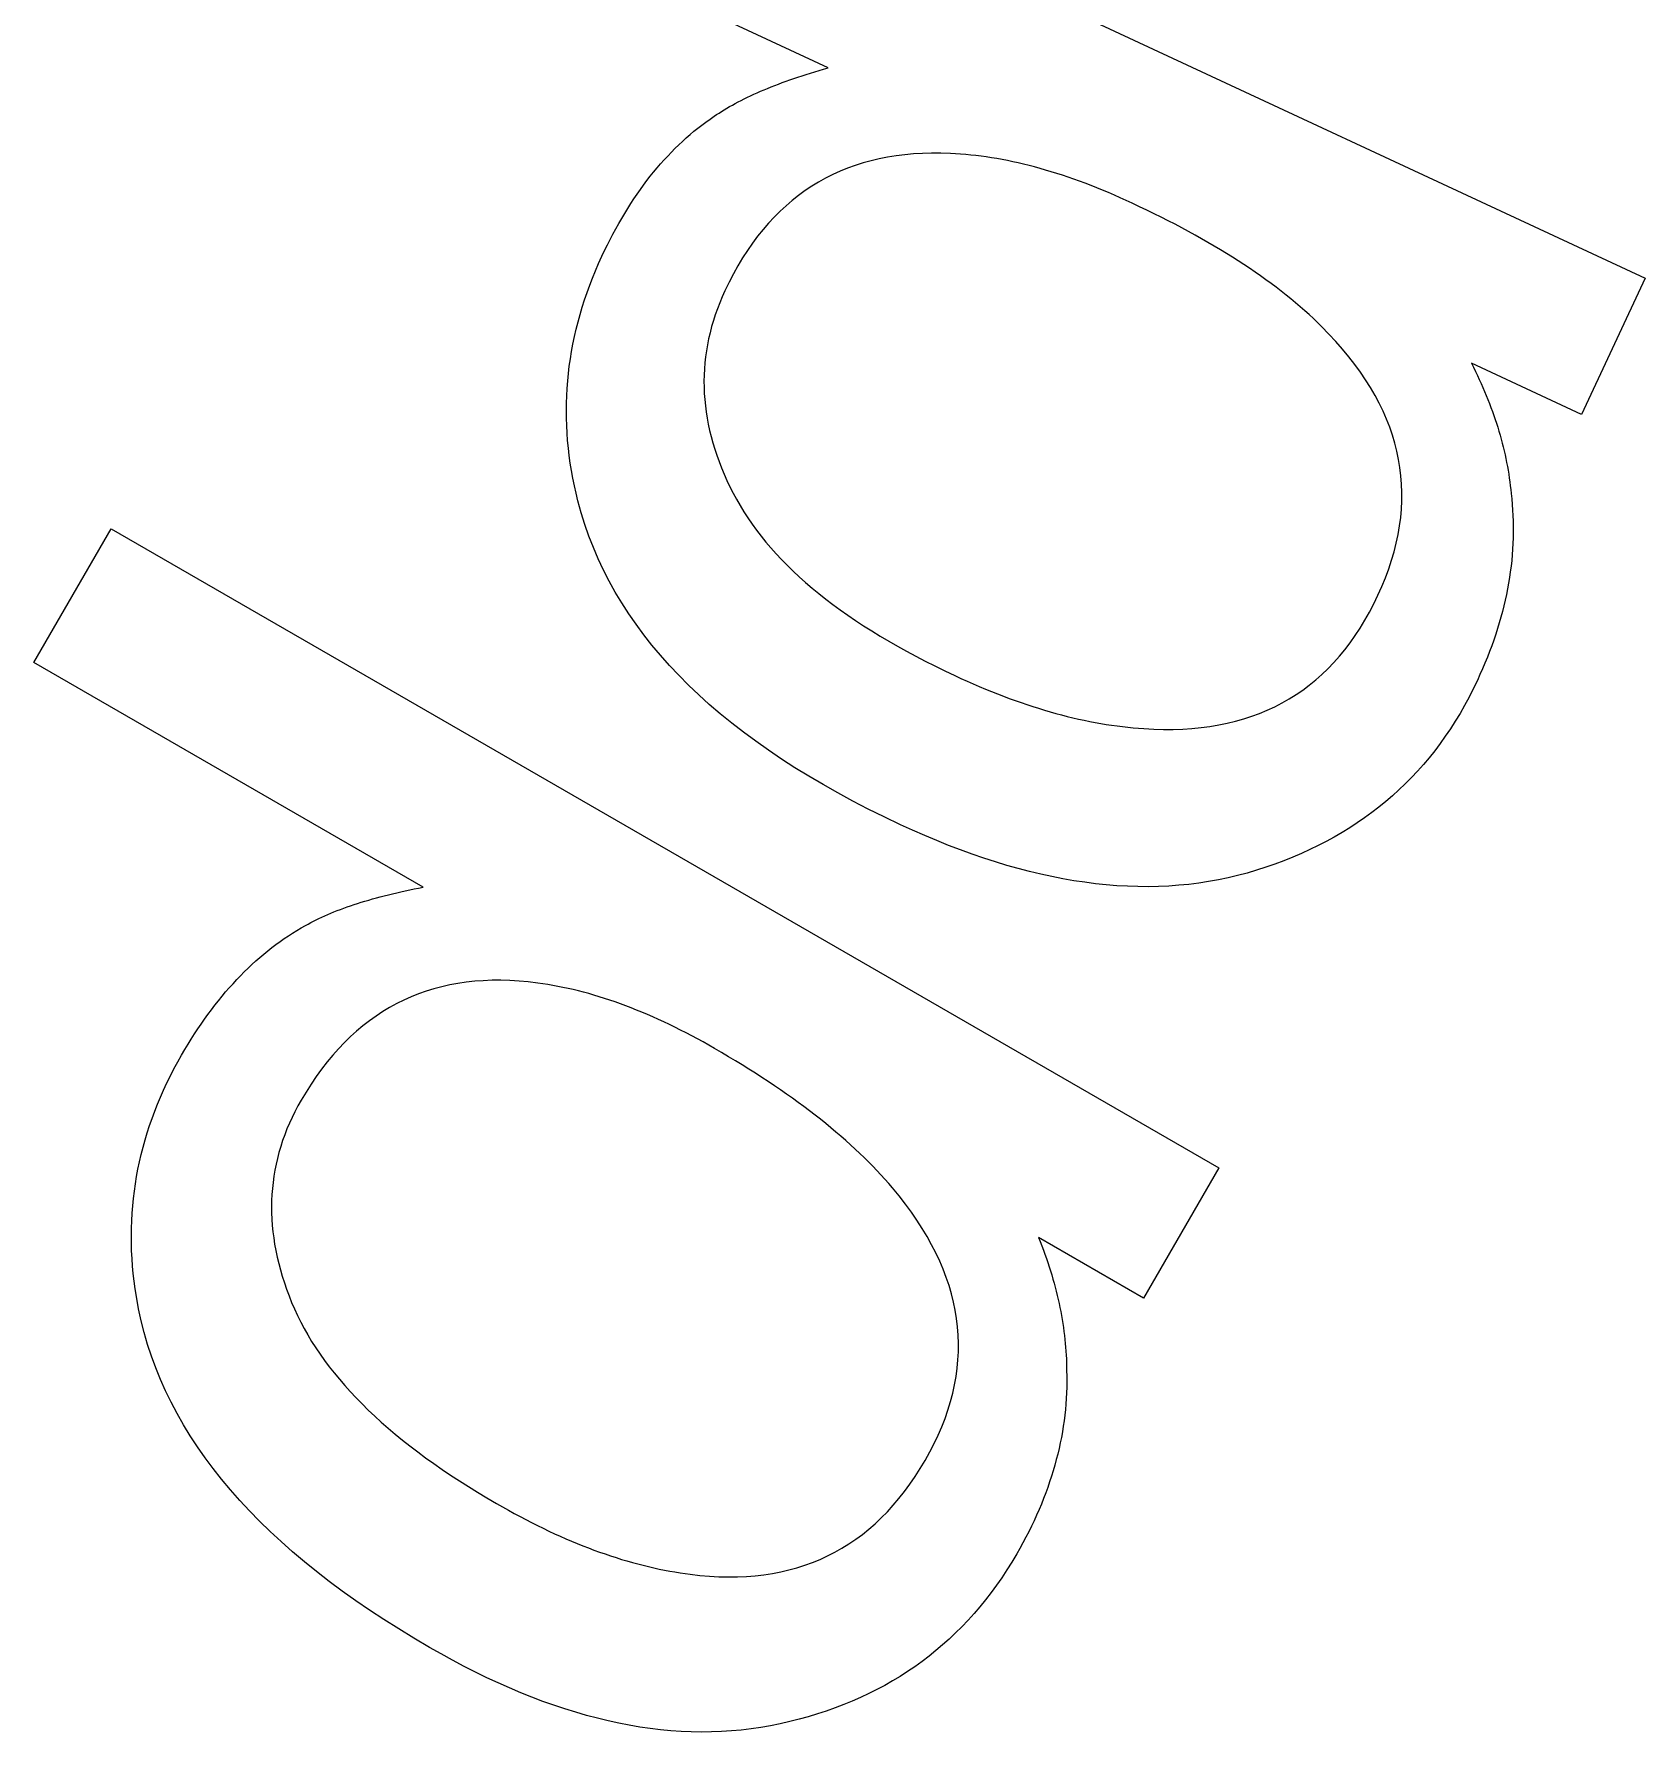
# Model space of a CAD drawing. Header units: metres. Extents: x -53 to 53, y -52 to 53.
# Drawn here: x 31.24 to 36.97, y -20.93 to -14.89 of the extents above; entities that cross this region are included whole.
import ezdxf

# ---------------------------------------------------------------- set-up
doc = ezdxf.new("R2010")
doc.units = ezdxf.units.M

msp = doc.modelspace()

# ---------------------------------------------------------------- linework, layer by layer
for p, q in [((32.8478, -13.8417), (36.9661, -15.7621)), ((34.0632, -15.0142), (32.6158, -14.3392)), ((34.0161, -15.028), (34.0316, -15.0234)), ((34.0316, -15.0234), (34.0473, -15.0188)), ((34.0473, -15.0188), (34.0632, -15.0142)), ((33.8359, -15.0922), (33.8484, -15.087)), ((33.8484, -15.087), (33.8611, -15.0819)), ((33.8611, -15.0819), (33.874, -15.0768)), ((33.874, -15.0768), (33.8872, -15.0717)), ((33.8872, -15.0717), (33.9006, -15.0667)), ((33.9006, -15.0667), (33.9142, -15.0618)), ((33.9142, -15.0618), (33.9281, -15.0568)), ((33.9281, -15.0568), (33.9422, -15.0519)), ((33.9422, -15.0519), (33.9565, -15.0471)), ((33.9565, -15.0471), (33.9711, -15.0423)), ((33.9711, -15.0423), (33.9859, -15.0375)), ((33.9859, -15.0375), (34.0009, -15.0327)), ((34.0009, -15.0327), (34.0161, -15.028)), ((33.7136, -15.1518), (33.7236, -15.1462)), ((33.7236, -15.1462), (33.7337, -15.1406)), ((33.7337, -15.1406), (33.7442, -15.135)), ((33.7442, -15.135), (33.7549, -15.1296)), ((33.7549, -15.1296), (33.7657, -15.1241)), ((33.7657, -15.1241), (33.7769, -15.1187)), ((33.7769, -15.1187), (33.7882, -15.1133)), ((33.7882, -15.1133), (33.7998, -15.108)), ((33.7998, -15.108), (33.8116, -15.1027)), ((33.8116, -15.1027), (33.8236, -15.0974)), ((33.8236, -15.0974), (33.8359, -15.0922)), ((33.6152, -15.2173), (33.6295, -15.2066)), ((33.6295, -15.2066), (33.6439, -15.1963)), ((33.6439, -15.1963), (33.6585, -15.1863)), ((33.6585, -15.1863), (33.6671, -15.1804)), ((33.6671, -15.1804), (33.6759, -15.1746)), ((33.6759, -15.1746), (33.685, -15.1689)), ((33.685, -15.1689), (33.6943, -15.1631)), ((33.6943, -15.1631), (33.7038, -15.1574)), ((33.7038, -15.1574), (33.7136, -15.1518)), ((33.546, -15.2753), (33.5596, -15.2631)), ((33.5596, -15.2631), (33.5732, -15.2511)), ((33.5732, -15.2511), (33.587, -15.2395)), ((33.587, -15.2395), (33.601, -15.2283)), ((33.601, -15.2283), (33.6152, -15.2173)), ((33.4809, -15.3412), (33.4936, -15.3274)), ((33.4936, -15.3274), (33.5065, -15.3139)), ((33.5065, -15.3139), (33.5195, -15.3007)), ((33.5195, -15.3007), (33.5327, -15.2878)), ((33.5327, -15.2878), (33.546, -15.2753)), ((34.3048, -15.3268), (34.2746, -15.3316)), ((34.3356, -15.3229), (34.3048, -15.3268)), ((34.3669, -15.3201), (34.3356, -15.3229)), ((34.3989, -15.3182), (34.3669, -15.3201)), ((34.4314, -15.3173), (34.3989, -15.3182)), ((34.4646, -15.3175), (34.4314, -15.3173)), ((34.4983, -15.3186), (34.4646, -15.3175)), ((34.5162, -15.3195), (34.4983, -15.3186)), ((34.5342, -15.3207), (34.5162, -15.3195)), ((34.5523, -15.3221), (34.5342, -15.3207)), ((34.5705, -15.3239), (34.5523, -15.3221)), ((34.5888, -15.3259), (34.5705, -15.3239)), ((34.6072, -15.3281), (34.5888, -15.3259)), ((34.6257, -15.3307), (34.6072, -15.3281)), ((33.4317, -15.3995), (33.4437, -15.3845)), ((33.4437, -15.3845), (33.456, -15.3697)), ((33.456, -15.3697), (33.4684, -15.3553)), ((33.4684, -15.3553), (33.4809, -15.3412)), ((34.1059, -15.3816), (34.0798, -15.3934)), ((34.1326, -15.3708), (34.1059, -15.3816)), ((34.1598, -15.3609), (34.1326, -15.3708)), ((34.1876, -15.3521), (34.1598, -15.3609)), ((34.216, -15.3443), (34.1876, -15.3521)), ((34.245, -15.3374), (34.216, -15.3443)), ((34.2746, -15.3316), (34.245, -15.3374)), ((34.6443, -15.3336), (34.6257, -15.3307)), ((34.6631, -15.3367), (34.6443, -15.3336)), ((34.6819, -15.3401), (34.6631, -15.3367)), ((34.7008, -15.3438), (34.6819, -15.3401)), ((34.7199, -15.3477), (34.7008, -15.3438)), ((34.739, -15.352), (34.7199, -15.3477)), ((34.7583, -15.3565), (34.739, -15.352)), ((34.7777, -15.3613), (34.7583, -15.3565)), ((34.7971, -15.3663), (34.7777, -15.3613)), ((34.8167, -15.3717), (34.7971, -15.3663)), ((34.8364, -15.3773), (34.8167, -15.3717)), ((34.8562, -15.3832), (34.8364, -15.3773)), ((34.8761, -15.3894), (34.8562, -15.3832)), ((33.3849, -15.463), (33.3964, -15.4466)), ((33.3964, -15.4466), (33.408, -15.4306)), ((33.408, -15.4306), (33.4197, -15.4149)), ((33.4197, -15.4149), (33.4317, -15.3995)), ((34.0052, -15.4348), (33.9816, -15.4505)), ((34.0295, -15.42), (34.0052, -15.4348)), ((34.0544, -15.4062), (34.0295, -15.42)), ((34.0798, -15.3934), (34.0544, -15.4062)), ((34.8961, -15.3959), (34.8761, -15.3894)), ((34.9162, -15.4026), (34.8961, -15.3959)), ((34.9364, -15.4096), (34.9162, -15.4026)), ((34.9567, -15.4169), (34.9364, -15.4096)), ((34.9771, -15.4245), (34.9567, -15.4169)), ((34.9976, -15.4323), (34.9771, -15.4245)), ((35.0182, -15.4405), (34.9976, -15.4323)), ((35.039, -15.4489), (35.0182, -15.4405)), ((35.0598, -15.4576), (35.039, -15.4489)), ((33.3516, -15.5138), (33.3625, -15.4966)), ((33.3625, -15.4966), (33.3737, -15.4796)), ((33.3737, -15.4796), (33.3849, -15.463)), ((33.914, -15.5039), (33.8927, -15.5236)), ((33.9359, -15.4851), (33.914, -15.5039)), ((33.9585, -15.4673), (33.9359, -15.4851)), ((33.9816, -15.4505), (33.9585, -15.4673)), ((35.0807, -15.4665), (35.0598, -15.4576)), ((35.1018, -15.4758), (35.0807, -15.4665)), ((35.123, -15.4853), (35.1018, -15.4758)), ((35.1442, -15.4951), (35.123, -15.4853)), ((35.1705, -15.5075), (35.1442, -15.4951)), ((35.1964, -15.5199), (35.1705, -15.5075)), ((33.3093, -15.5861), (33.3197, -15.5675)), ((33.3197, -15.5675), (33.3301, -15.5493)), ((33.3301, -15.5493), (33.3408, -15.5314)), ((33.3408, -15.5314), (33.3516, -15.5138)), ((33.8518, -15.5661), (33.8322, -15.5889)), ((33.8719, -15.5444), (33.8518, -15.5661)), ((33.8927, -15.5236), (33.8719, -15.5444)), ((35.222, -15.5324), (35.1964, -15.5199)), ((35.2472, -15.5449), (35.222, -15.5324)), ((35.272, -15.5575), (35.2472, -15.5449)), ((35.2964, -15.5702), (35.272, -15.5575)), ((35.3205, -15.5829), (35.2964, -15.5702)), ((33.2793, -15.6436), (33.2892, -15.6241)), ((33.2892, -15.6241), (33.2992, -15.6049)), ((33.2992, -15.6049), (33.3093, -15.5861)), ((33.8132, -15.6126), (33.7949, -15.6374)), ((33.8322, -15.5889), (33.8132, -15.6126)), ((35.3442, -15.5957), (35.3205, -15.5829)), ((35.3676, -15.6085), (35.3442, -15.5957)), ((35.3905, -15.6214), (35.3676, -15.6085)), ((35.4131, -15.6343), (35.3905, -15.6214)), ((33.2483, -15.7093), (33.2601, -15.6835)), ((33.2601, -15.6835), (33.2696, -15.6633)), ((33.2696, -15.6633), (33.2793, -15.6436)), ((33.7599, -15.6898), (33.7433, -15.7175)), ((33.7771, -15.6631), (33.7599, -15.6898)), ((33.7949, -15.6374), (33.7771, -15.6631)), ((35.4353, -15.6473), (35.4131, -15.6343)), ((35.4572, -15.6604), (35.4353, -15.6473)), ((35.4787, -15.6735), (35.4572, -15.6604)), ((35.4998, -15.6867), (35.4787, -15.6735)), ((35.5206, -15.6999), (35.4998, -15.6867)), ((33.2266, -15.761), (33.2372, -15.7352)), ((33.2372, -15.7352), (33.2483, -15.7093)), ((33.7272, -15.7462), (33.7118, -15.7759)), ((33.7433, -15.7175), (33.7272, -15.7462)), ((35.541, -15.7132), (35.5206, -15.6999)), ((35.561, -15.7265), (35.541, -15.7132)), ((35.5806, -15.7399), (35.561, -15.7265)), ((35.5999, -15.7534), (35.5806, -15.7399)), ((33.2071, -15.8129), (33.2165, -15.787)), ((33.2165, -15.787), (33.2266, -15.761)), ((33.6969, -15.8066), (33.6874, -15.8277)), ((33.7118, -15.7759), (33.6969, -15.8066)), ((35.6188, -15.7669), (35.5999, -15.7534)), ((35.6374, -15.7805), (35.6188, -15.7669)), ((35.6555, -15.7941), (35.6374, -15.7805)), ((35.6733, -15.8078), (35.6555, -15.7941)), ((35.6908, -15.8215), (35.6733, -15.8078)), ((36.9661, -15.7621), (36.7404, -16.246)), ((33.1821, -15.891), (33.1898, -15.865)), ((33.1898, -15.865), (33.1982, -15.8389)), ((33.1982, -15.8389), (33.2071, -15.8129)), ((33.6704, -15.8701), (33.6628, -15.8913)), ((33.6786, -15.8489), (33.6704, -15.8701)), ((33.6874, -15.8277), (33.6786, -15.8489)), ((35.7079, -15.8353), (35.6908, -15.8215)), ((35.7245, -15.8492), (35.7079, -15.8353)), ((35.7409, -15.8631), (35.7245, -15.8492)), ((35.7568, -15.8771), (35.7409, -15.8631)), ((33.1683, -15.9432), (33.175, -15.9171)), ((33.175, -15.9171), (33.1821, -15.891)), ((33.6559, -15.9126), (33.6496, -15.9339)), ((33.6628, -15.8913), (33.6559, -15.9126)), ((35.7724, -15.8911), (35.7568, -15.8771)), ((35.7876, -15.9052), (35.7724, -15.8911)), ((35.8025, -15.9193), (35.7876, -15.9052)), ((35.817, -15.9335), (35.8025, -15.9193)), ((33.1569, -15.9956), (33.1623, -15.9694)), ((33.1623, -15.9694), (33.1683, -15.9432)), ((33.6391, -15.9767), (33.6347, -15.9981)), ((33.644, -15.9553), (33.6391, -15.9767)), ((33.6496, -15.9339), (33.644, -15.9553)), ((35.8431, -15.9601), (35.817, -15.9335)), ((35.868, -15.9868), (35.8431, -15.9601)), ((35.8916, -16.0137), (35.868, -15.9868)), ((33.144, -16.0743), (33.1477, -16.048)), ((33.1477, -16.048), (33.152, -16.0218)), ((33.152, -16.0218), (33.1569, -15.9956)), ((33.6281, -16.0412), (33.6257, -16.0627)), ((33.6311, -16.0196), (33.6281, -16.0412)), ((33.6347, -15.9981), (33.6311, -16.0196)), ((35.914, -16.0407), (35.8916, -16.0137)), ((35.9351, -16.0679), (35.914, -16.0407)), ((33.1382, -16.127), (33.1408, -16.1006)), ((33.1408, -16.1006), (33.144, -16.0743)), ((33.6229, -16.106), (33.6225, -16.1277)), ((33.624, -16.0843), (33.6229, -16.106)), ((33.6257, -16.0627), (33.624, -16.0843)), ((35.9549, -16.0952), (35.9351, -16.0679)), ((35.9735, -16.1227), (35.9549, -16.0952)), ((36.7404, -16.246), (36.3498, -16.0639)), ((36.3498, -16.0639), (36.3569, -16.0783)), ((36.3569, -16.0783), (36.3639, -16.0927)), ((36.3639, -16.0927), (36.3707, -16.107)), ((36.3707, -16.107), (36.3773, -16.1214)), ((33.1347, -16.1797), (33.1362, -16.1533)), ((33.1362, -16.1533), (33.1382, -16.127)), ((33.6225, -16.1277), (33.6227, -16.1494)), ((33.6227, -16.1494), (33.6236, -16.1712)), ((33.6236, -16.1712), (33.6251, -16.193)), ((35.9909, -16.1503), (35.9735, -16.1227)), ((36.007, -16.1781), (35.9909, -16.1503)), ((36.3773, -16.1214), (36.3838, -16.1357)), ((36.3838, -16.1357), (36.39, -16.1499)), ((36.39, -16.1499), (36.3961, -16.1642)), ((36.3961, -16.1642), (36.402, -16.1785)), ((33.1336, -16.2327), (33.1339, -16.2062)), ((33.1339, -16.2592), (33.1336, -16.2327)), ((33.1339, -16.2062), (33.1347, -16.1797)), ((33.6251, -16.193), (33.6273, -16.2149)), ((33.6273, -16.2149), (33.6301, -16.2368)), ((36.0218, -16.206), (36.007, -16.1781)), ((36.0354, -16.2341), (36.0218, -16.206)), ((36.0477, -16.2623), (36.0354, -16.2341)), ((36.402, -16.1785), (36.4077, -16.1927)), ((36.4077, -16.1927), (36.4133, -16.2069)), ((36.4133, -16.2069), (36.4186, -16.221)), ((36.4186, -16.221), (36.4238, -16.2352)), ((33.1347, -16.2857), (33.1339, -16.2592)), ((33.1361, -16.3123), (33.1347, -16.2857)), ((33.6301, -16.2368), (33.6336, -16.2587)), ((33.6336, -16.2587), (33.6377, -16.2807)), ((33.6377, -16.2807), (33.6425, -16.3027)), ((36.0588, -16.2906), (36.0477, -16.2623)), ((36.0686, -16.3191), (36.0588, -16.2906)), ((36.4238, -16.2352), (36.4288, -16.2493)), ((36.4288, -16.2493), (36.4335, -16.2634)), ((36.4335, -16.2634), (36.4382, -16.2774)), ((36.4382, -16.2774), (36.4426, -16.2915)), ((36.4426, -16.2915), (36.4469, -16.3055)), ((33.1381, -16.3389), (33.1361, -16.3123)), ((33.1407, -16.3655), (33.1381, -16.3389)), ((33.6425, -16.3027), (33.6479, -16.3248)), ((33.6479, -16.3248), (33.654, -16.3469)), ((33.654, -16.3469), (33.6607, -16.369)), ((36.0772, -16.3478), (36.0686, -16.3191)), ((36.0845, -16.3766), (36.0772, -16.3478)), ((36.4469, -16.3055), (36.451, -16.3195)), ((36.451, -16.3195), (36.4548, -16.3335)), ((36.4548, -16.3335), (36.4586, -16.3474)), ((36.4586, -16.3474), (36.4621, -16.3614)), ((33.1438, -16.3922), (33.1407, -16.3655)), ((33.1475, -16.4189), (33.1438, -16.3922)), ((33.6607, -16.369), (33.6681, -16.3912)), ((33.6681, -16.3912), (33.6761, -16.4135)), ((33.6761, -16.4135), (33.6848, -16.4357)), ((36.0906, -16.4055), (36.0845, -16.3766)), ((36.0954, -16.4346), (36.0906, -16.4055)), ((36.4621, -16.3614), (36.4655, -16.3753)), ((36.4655, -16.3753), (36.4686, -16.3892)), ((36.4686, -16.3892), (36.4716, -16.403)), ((36.4716, -16.403), (36.4744, -16.4169)), ((33.1518, -16.4456), (33.1475, -16.4189)), ((33.1567, -16.4723), (33.1518, -16.4456)), ((33.1621, -16.4991), (33.1567, -16.4723)), ((33.6848, -16.4357), (33.6941, -16.458)), ((33.6941, -16.458), (33.7041, -16.4804)), ((36.099, -16.4639), (36.0954, -16.4346)), ((36.1013, -16.4932), (36.099, -16.4639)), ((36.4744, -16.4169), (36.4771, -16.4306)), ((36.4771, -16.4306), (36.4795, -16.4445)), ((36.4795, -16.4445), (36.4818, -16.4582)), ((36.4818, -16.4582), (36.4839, -16.4719)), ((36.4839, -16.4719), (36.4858, -16.4857)), ((33.1681, -16.526), (33.1621, -16.4991)), ((33.1747, -16.5528), (33.1681, -16.526)), ((33.7041, -16.4804), (33.7147, -16.5028)), ((33.7147, -16.5028), (33.726, -16.5252)), ((33.726, -16.5252), (33.7379, -16.5476)), ((36.1023, -16.5228), (36.1013, -16.4932)), ((36.1021, -16.5524), (36.1023, -16.5228)), ((36.4858, -16.4857), (36.4875, -16.4994)), ((36.4875, -16.4994), (36.489, -16.513)), ((36.489, -16.513), (36.4904, -16.5267)), ((36.4904, -16.5267), (36.4925, -16.5464)), ((33.1862, -16.595), (33.1747, -16.5528)), ((33.1991, -16.6367), (33.1862, -16.595)), ((33.7379, -16.5476), (33.7507, -16.5698)), ((33.7507, -16.5698), (33.7641, -16.5918)), ((33.7641, -16.5918), (33.7783, -16.6137)), ((36.0979, -16.6122), (36.1007, -16.5823)), ((36.1007, -16.5823), (36.1021, -16.5524)), ((36.4925, -16.5464), (36.4943, -16.5661)), ((36.4943, -16.5661), (36.4957, -16.5858)), ((36.4957, -16.5858), (36.4968, -16.6056)), ((31.2419, -17.1273), (31.5164, -16.6519)), ((31.5164, -16.6519), (35.4517, -18.9239)), ((33.2135, -16.678), (33.1991, -16.6367)), ((33.7783, -16.6137), (33.7933, -16.6354)), ((33.7933, -16.6354), (33.8089, -16.6569)), ((36.0887, -16.6726), (36.094, -16.6423)), ((36.094, -16.6423), (36.0979, -16.6122)), ((36.4968, -16.6056), (36.4975, -16.6254)), ((36.4975, -16.6254), (36.4978, -16.6452)), ((36.4978, -16.6452), (36.4978, -16.6651)), ((33.2294, -16.7188), (33.2135, -16.678)), ((33.8089, -16.6569), (33.8254, -16.6783)), ((33.8254, -16.6783), (33.8425, -16.6995)), ((33.8425, -16.6995), (33.8605, -16.7205)), ((36.0746, -16.7336), (36.0823, -16.703)), ((36.0823, -16.703), (36.0887, -16.6726)), ((36.4967, -16.7049), (36.4956, -16.7248)), ((36.4974, -16.685), (36.4967, -16.7049)), ((36.4978, -16.6651), (36.4974, -16.685)), ((33.2467, -16.7592), (33.2294, -16.7188)), ((33.2655, -16.7991), (33.2467, -16.7592)), ((33.8605, -16.7205), (33.8791, -16.7413)), ((33.8791, -16.7413), (33.8985, -16.762)), ((33.8985, -16.762), (33.9187, -16.7825)), ((36.0553, -16.7951), (36.0656, -16.7643)), ((36.0656, -16.7643), (36.0746, -16.7336)), ((36.4923, -16.7648), (36.4901, -16.7848)), ((36.4941, -16.7448), (36.4923, -16.7648)), ((36.4956, -16.7248), (36.4941, -16.7448)), ((33.2857, -16.8385), (33.2655, -16.7991)), ((33.9187, -16.7825), (33.9396, -16.8028)), ((33.9396, -16.8028), (33.9612, -16.823)), ((33.9612, -16.823), (33.9836, -16.843)), ((36.0311, -16.8572), (36.0438, -16.8261)), ((36.0438, -16.8261), (36.0553, -16.7951)), ((36.4846, -16.8249), (36.4813, -16.845)), ((36.4875, -16.8049), (36.4846, -16.8249)), ((36.4901, -16.7848), (36.4875, -16.8049)), ((33.3074, -16.8775), (33.2857, -16.8385)), ((33.3305, -16.916), (33.3074, -16.8775)), ((33.9836, -16.843), (34.0067, -16.8628)), ((34.0067, -16.8628), (34.0306, -16.8825)), ((34.0306, -16.8825), (34.0552, -16.902)), ((36.0022, -16.9192), (36.0171, -16.8885)), ((36.0171, -16.8885), (36.0311, -16.8572)), ((36.4737, -16.8853), (36.4693, -16.9055)), ((36.4777, -16.8652), (36.4737, -16.8853)), ((36.4813, -16.845), (36.4777, -16.8652)), ((33.3551, -16.9541), (33.3305, -16.916)), ((33.3811, -16.9917), (33.3551, -16.9541)), ((34.0552, -16.902), (34.0806, -16.9213)), ((34.0806, -16.9213), (34.1067, -16.9404)), ((34.1067, -16.9404), (34.1335, -16.9594)), ((35.9706, -16.9775), (35.9867, -16.9489)), ((35.9867, -16.9489), (36.0022, -16.9192)), ((36.4595, -16.946), (36.4541, -16.9663)), ((36.4646, -16.9258), (36.4595, -16.946)), ((36.4693, -16.9055), (36.4646, -16.9258)), ((33.4085, -17.0289), (33.3811, -16.9917)), ((34.1335, -16.9594), (34.1611, -16.9782)), ((34.1611, -16.9782), (34.1894, -16.9968)), ((34.1894, -16.9968), (34.2185, -17.0153)), ((34.2185, -17.0153), (34.2483, -17.0336)), ((35.9363, -17.0318), (35.9537, -17.0052)), ((35.9537, -17.0052), (35.9706, -16.9775)), ((36.4421, -17.0069), (36.4356, -17.0273)), ((36.4483, -16.9866), (36.4421, -17.0069)), ((36.4541, -16.9663), (36.4483, -16.9866)), ((33.4375, -17.0656), (33.4085, -17.0289)), ((33.4678, -17.1018), (33.4375, -17.0656)), ((34.2483, -17.0336), (34.2789, -17.0517)), ((34.2789, -17.0517), (34.3102, -17.0697)), ((34.3102, -17.0697), (34.3422, -17.0875)), ((35.8994, -17.0819), (35.9182, -17.0574)), ((35.9182, -17.0574), (35.9363, -17.0318)), ((36.4214, -17.0681), (36.4138, -17.0885)), ((36.4287, -17.0477), (36.4214, -17.0681)), ((36.4356, -17.0273), (36.4287, -17.0477)), ((32.625, -17.9258), (31.2419, -17.1273)), ((33.4996, -17.1376), (33.4678, -17.1018)), ((33.5329, -17.173), (33.4996, -17.1376)), ((34.3422, -17.0875), (34.375, -17.1051)), ((34.375, -17.1051), (34.4086, -17.1226)), ((34.4086, -17.1226), (34.4428, -17.1398)), ((35.8393, -17.1495), (35.86, -17.128)), ((35.86, -17.128), (35.88, -17.1055)), ((35.88, -17.1055), (35.8994, -17.0819)), ((36.3975, -17.1295), (36.3888, -17.15)), ((36.4058, -17.109), (36.3975, -17.1295)), ((36.4138, -17.0885), (36.4058, -17.109)), ((33.5676, -17.2079), (33.5329, -17.173)), ((34.4428, -17.1398), (34.4779, -17.1569)), ((34.4779, -17.1569), (34.5136, -17.1739)), ((34.5136, -17.1739), (34.5356, -17.184)), ((34.5356, -17.184), (34.5574, -17.1938)), ((34.5574, -17.1938), (34.5791, -17.2034)), ((35.7733, -17.2079), (35.796, -17.1894)), ((35.796, -17.1894), (35.8179, -17.17)), ((35.8179, -17.17), (35.8393, -17.1495)), ((36.3703, -17.1912), (36.3558, -17.2214)), ((36.3797, -17.1706), (36.3703, -17.1912)), ((36.3888, -17.15), (36.3797, -17.1706)), ((33.6038, -17.2423), (33.5676, -17.2079)), ((33.6414, -17.2763), (33.6038, -17.2423)), ((34.5791, -17.2034), (34.6008, -17.2127)), ((34.6008, -17.2127), (34.6223, -17.2217)), ((34.6223, -17.2217), (34.6437, -17.2304)), ((34.6437, -17.2304), (34.665, -17.2389)), ((34.665, -17.2389), (34.6862, -17.247)), ((34.6862, -17.247), (34.7074, -17.2549)), ((34.7074, -17.2549), (34.7284, -17.2626)), ((35.6763, -17.2714), (35.7016, -17.257)), ((35.7016, -17.257), (35.7261, -17.2417)), ((35.7261, -17.2417), (35.7501, -17.2253)), ((35.7501, -17.2253), (35.7733, -17.2079)), ((36.3407, -17.251), (36.325, -17.28)), ((36.3558, -17.2214), (36.3407, -17.251)), ((33.6805, -17.3098), (33.6414, -17.2763)), ((33.7211, -17.3428), (33.6805, -17.3098)), ((34.7284, -17.2626), (34.7494, -17.2699)), ((34.7494, -17.2699), (34.7702, -17.277)), ((34.7702, -17.277), (34.7909, -17.2838)), ((34.7909, -17.2838), (34.8116, -17.2904)), ((34.8116, -17.2904), (34.8321, -17.2966)), ((34.8321, -17.2966), (34.8526, -17.3026)), ((34.8526, -17.3026), (34.8729, -17.3083)), ((34.8729, -17.3083), (34.8931, -17.3138)), ((34.8931, -17.3138), (34.9133, -17.3189)), ((34.9133, -17.3189), (34.9333, -17.3238)), ((35.5406, -17.3279), (35.569, -17.3186)), ((35.569, -17.3186), (35.5968, -17.3083)), ((35.5968, -17.3083), (35.624, -17.297)), ((35.624, -17.297), (35.6505, -17.2847)), ((35.6505, -17.2847), (35.6763, -17.2714)), ((36.3087, -17.3084), (36.2919, -17.3362)), ((36.325, -17.28), (36.3087, -17.3084)), ((33.763, -17.3754), (33.7211, -17.3428)), ((33.8065, -17.4076), (33.763, -17.3754)), ((34.9333, -17.3238), (34.9533, -17.3284)), ((34.9533, -17.3284), (34.9731, -17.3327)), ((34.9731, -17.3327), (34.9929, -17.3368)), ((34.9929, -17.3368), (35.0125, -17.3406)), ((35.0125, -17.3406), (35.0321, -17.3441)), ((35.0321, -17.3441), (35.0515, -17.3473)), ((35.0515, -17.3473), (35.0709, -17.3503)), ((35.0709, -17.3503), (35.0901, -17.3529)), ((35.0901, -17.3529), (35.1093, -17.3553)), ((35.1093, -17.3553), (35.1284, -17.3575)), ((35.1284, -17.3575), (35.1473, -17.3593)), ((35.1473, -17.3593), (35.1662, -17.3609)), ((35.1662, -17.3609), (35.1849, -17.3622)), ((35.1849, -17.3622), (35.2205, -17.3642)), ((35.2205, -17.3642), (35.2554, -17.3652)), ((35.2554, -17.3652), (35.2897, -17.3651)), ((35.2897, -17.3651), (35.3233, -17.364)), ((35.3233, -17.364), (35.3563, -17.3619)), ((35.3563, -17.3619), (35.3886, -17.3588)), ((35.3886, -17.3588), (35.4203, -17.3546)), ((35.4203, -17.3546), (35.4513, -17.3495)), ((35.4513, -17.3495), (35.4817, -17.3433)), ((35.4817, -17.3433), (35.5115, -17.3361)), ((35.5115, -17.3361), (35.5406, -17.3279)), ((36.2744, -17.3634), (36.2565, -17.3899)), ((36.2919, -17.3362), (36.2744, -17.3634)), ((33.8513, -17.4393), (33.8065, -17.4076)), ((33.8977, -17.4705), (33.8513, -17.4393)), ((36.2187, -17.4412), (36.199, -17.466)), ((36.2379, -17.4159), (36.2187, -17.4412)), ((36.2565, -17.3899), (36.2379, -17.4159)), ((33.9454, -17.5013), (33.8977, -17.4705)), ((33.9947, -17.5316), (33.9454, -17.5013)), ((36.1787, -17.4901), (36.1578, -17.5136)), ((36.199, -17.466), (36.1787, -17.4901)), ((34.0454, -17.5614), (33.9947, -17.5316)), ((34.0975, -17.5909), (34.0454, -17.5614)), ((36.1143, -17.5587), (36.0917, -17.5804)), ((36.1363, -17.5365), (36.1143, -17.5587)), ((36.1578, -17.5136), (36.1363, -17.5365)), ((34.1511, -17.6198), (34.0975, -17.5909)), ((34.2061, -17.6483), (34.1511, -17.6198)), ((36.0447, -17.6219), (36.0203, -17.6417)), ((36.0685, -17.6015), (36.0447, -17.6219)), ((36.0917, -17.5804), (36.0685, -17.6015)), ((34.2626, -17.6763), (34.2061, -17.6483)), ((34.3205, -17.7039), (34.2626, -17.6763)), ((35.9699, -17.6796), (35.9438, -17.6976)), ((35.9954, -17.6609), (35.9699, -17.6796)), ((36.0203, -17.6417), (35.9954, -17.6609)), ((34.3638, -17.7237), (34.3205, -17.7039)), ((34.4067, -17.7425), (34.3638, -17.7237)), ((34.4493, -17.7605), (34.4067, -17.7425)), ((35.8899, -17.7317), (35.8621, -17.7479)), ((35.9171, -17.7149), (35.8899, -17.7317)), ((35.9438, -17.6976), (35.9171, -17.7149)), ((34.4917, -17.7774), (34.4493, -17.7605)), ((34.5337, -17.7935), (34.4917, -17.7774)), ((34.5754, -17.8086), (34.5337, -17.7935)), ((35.7751, -17.7927), (35.745, -17.8064)), ((35.8047, -17.7784), (35.7751, -17.7927)), ((35.8337, -17.7634), (35.8047, -17.7784)), ((35.8621, -17.7479), (35.8337, -17.7634)), ((34.6168, -17.8228), (34.5754, -17.8086)), ((34.6579, -17.8361), (34.6168, -17.8228)), ((34.6987, -17.8484), (34.6579, -17.8361)), ((34.7392, -17.8598), (34.6987, -17.8484)), ((34.7793, -17.8703), (34.7392, -17.8598)), ((35.6187, -17.8551), (35.5857, -17.8658)), ((35.6512, -17.8438), (35.6187, -17.8551)), ((35.683, -17.832), (35.6512, -17.8438)), ((35.7143, -17.8195), (35.683, -17.832)), ((35.745, -17.8064), (35.7143, -17.8195)), ((34.8192, -17.8799), (34.7793, -17.8703)), ((34.8588, -17.8885), (34.8192, -17.8799)), ((34.898, -17.8962), (34.8588, -17.8885)), ((34.937, -17.9029), (34.898, -17.8962)), ((34.9756, -17.9088), (34.937, -17.9029)), ((35.0139, -17.9137), (34.9756, -17.9088)), ((35.052, -17.9176), (35.0139, -17.9137)), ((35.0897, -17.9207), (35.052, -17.9176)), ((35.1271, -17.9228), (35.0897, -17.9207)), ((35.1642, -17.924), (35.1271, -17.9228)), ((35.201, -17.9243), (35.1642, -17.924)), ((35.2375, -17.9236), (35.201, -17.9243)), ((35.2737, -17.922), (35.2375, -17.9236)), ((35.3096, -17.9194), (35.2737, -17.922)), ((35.3452, -17.916), (35.3096, -17.9194)), ((35.3805, -17.9116), (35.3452, -17.916)), ((35.4155, -17.9063), (35.3805, -17.9116)), ((35.4501, -17.9), (35.4155, -17.9063)), ((35.4845, -17.8929), (35.4501, -17.9)), ((35.5185, -17.8848), (35.4845, -17.8929)), ((35.5522, -17.8757), (35.5185, -17.8848)), ((35.5857, -17.8658), (35.5522, -17.8757)), ((32.3791, -17.9879), (32.3918, -17.9838)), ((32.3918, -17.9838), (32.4046, -17.9797)), ((32.4046, -17.9797), (32.4178, -17.9757)), ((32.4178, -17.9757), (32.4311, -17.9717)), ((32.4311, -17.9717), (32.4447, -17.9679)), ((32.4447, -17.9679), (32.4585, -17.964)), ((32.4585, -17.964), (32.4725, -17.9603)), ((32.4725, -17.9603), (32.4867, -17.9565)), ((32.4867, -17.9565), (32.5012, -17.9529)), ((32.5012, -17.9529), (32.5159, -17.9493)), ((32.5159, -17.9493), (32.5308, -17.9458)), ((32.5308, -17.9458), (32.5459, -17.9423)), ((32.5459, -17.9423), (32.5613, -17.9389)), ((32.5613, -17.9389), (32.5769, -17.9355)), ((32.5769, -17.9355), (32.5927, -17.9323)), ((32.5927, -17.9323), (32.6087, -17.929)), ((32.6087, -17.929), (32.625, -17.9258)), ((32.2348, -18.047), (32.2445, -18.0421)), ((32.2445, -18.0421), (32.2545, -18.0372)), ((32.2545, -18.0372), (32.2647, -18.0324)), ((32.2647, -18.0324), (32.2751, -18.0277)), ((32.2751, -18.0277), (32.2858, -18.0231)), ((32.2858, -18.0231), (32.2967, -18.0184)), ((32.2967, -18.0184), (32.3078, -18.0139)), ((32.3078, -18.0139), (32.3191, -18.0094)), ((32.3191, -18.0094), (32.3306, -18.005)), ((32.3306, -18.005), (32.3424, -18.0006)), ((32.3424, -18.0006), (32.3544, -17.9963)), ((32.3544, -17.9963), (32.3666, -17.9921)), ((32.3666, -17.9921), (32.3791, -17.9879)), ((32.131, -18.1089), (32.1459, -18.0988)), ((32.1459, -18.0988), (32.161, -18.0891)), ((32.161, -18.0891), (32.1761, -18.0798)), ((32.1761, -18.0798), (32.1914, -18.0707)), ((32.1914, -18.0707), (32.2069, -18.062)), ((32.2069, -18.062), (32.216, -18.0569)), ((32.216, -18.0569), (32.2253, -18.0519)), ((32.2253, -18.0519), (32.2348, -18.047)), ((32.0443, -18.1759), (32.0584, -18.1639)), ((32.0584, -18.1639), (32.0727, -18.1522)), ((32.0727, -18.1522), (32.0871, -18.1409)), ((32.0871, -18.1409), (32.1016, -18.1299)), ((32.1016, -18.1299), (32.1162, -18.1192)), ((32.1162, -18.1192), (32.131, -18.1089)), ((31.9891, -18.2271), (32.0027, -18.2138)), ((32.0027, -18.2138), (32.0164, -18.2009)), ((32.0164, -18.2009), (32.0303, -18.1882)), ((32.0303, -18.1882), (32.0443, -18.1759)), ((31.923, -18.2985), (31.936, -18.2836)), ((31.936, -18.2836), (31.9491, -18.269)), ((31.9491, -18.269), (31.9623, -18.2547)), ((31.9623, -18.2547), (31.9756, -18.2407)), ((31.9756, -18.2407), (31.9891, -18.2271)), ((32.691, -18.2797), (32.663, -18.2871)), ((32.7195, -18.2733), (32.691, -18.2797)), ((32.7485, -18.268), (32.7195, -18.2733)), ((32.778, -18.2637), (32.7485, -18.268)), ((32.808, -18.2605), (32.778, -18.2637)), ((32.8385, -18.2583), (32.808, -18.2605)), ((32.8694, -18.2571), (32.8385, -18.2583)), ((32.9009, -18.257), (32.8694, -18.2571)), ((32.9329, -18.258), (32.9009, -18.257)), ((32.9654, -18.2599), (32.9329, -18.258)), ((32.9984, -18.263), (32.9654, -18.2599)), ((33.0319, -18.267), (32.9984, -18.263)), ((33.0497, -18.2695), (33.0319, -18.267)), ((33.0675, -18.2722), (33.0497, -18.2695)), ((33.0854, -18.2752), (33.0675, -18.2722)), ((33.1034, -18.2785), (33.0854, -18.2752)), ((33.1214, -18.2822), (33.1034, -18.2785)), ((33.1396, -18.286), (33.1214, -18.2822)), ((33.1578, -18.2902), (33.1396, -18.286)), ((31.8726, -18.3616), (31.885, -18.3453)), ((31.885, -18.3453), (31.8975, -18.3294)), ((31.8975, -18.3294), (31.9102, -18.3138)), ((31.9102, -18.3138), (31.923, -18.2985)), ((32.5306, -18.3398), (32.5056, -18.3534)), ((32.5561, -18.3271), (32.5306, -18.3398)), ((32.5821, -18.3156), (32.5561, -18.3271)), ((32.6086, -18.3051), (32.5821, -18.3156)), ((32.6355, -18.2956), (32.6086, -18.3051)), ((32.663, -18.2871), (32.6355, -18.2956)), ((33.1761, -18.2947), (33.1578, -18.2902)), ((33.1945, -18.2994), (33.1761, -18.2947)), ((33.213, -18.3044), (33.1945, -18.2994)), ((33.2315, -18.3098), (33.213, -18.3044)), ((33.2501, -18.3154), (33.2315, -18.3098)), ((33.2688, -18.3213), (33.2501, -18.3154)), ((33.2876, -18.3274), (33.2688, -18.3213)), ((33.3065, -18.3339), (33.2876, -18.3274)), ((33.3255, -18.3406), (33.3065, -18.3339)), ((33.3445, -18.3477), (33.3255, -18.3406)), ((31.8361, -18.4123), (31.8481, -18.3951)), ((31.8481, -18.3951), (31.8602, -18.3782)), ((31.8602, -18.3782), (31.8726, -18.3616)), ((32.4337, -18.4007), (32.4107, -18.4185)), ((32.4572, -18.3839), (32.4337, -18.4007)), ((32.4812, -18.3681), (32.4572, -18.3839)), ((32.5056, -18.3534), (32.4812, -18.3681)), ((33.3636, -18.355), (33.3445, -18.3477)), ((33.3828, -18.3626), (33.3636, -18.355)), ((33.4021, -18.3705), (33.3828, -18.3626)), ((33.4214, -18.3787), (33.4021, -18.3705)), ((33.4409, -18.3871), (33.4214, -18.3787)), ((33.4604, -18.3959), (33.4409, -18.3871)), ((33.48, -18.4049), (33.4604, -18.3959)), ((33.4997, -18.4143), (33.48, -18.4049)), ((31.7892, -18.4845), (31.8008, -18.466)), ((31.8008, -18.466), (31.8124, -18.4477)), ((31.8124, -18.4477), (31.8242, -18.4299)), ((31.8242, -18.4299), (31.8361, -18.4123)), ((32.3663, -18.4573), (32.3448, -18.4782)), ((32.3882, -18.4374), (32.3663, -18.4573)), ((32.4107, -18.4185), (32.3882, -18.4374)), ((33.5194, -18.4239), (33.4997, -18.4143)), ((33.5393, -18.4337), (33.5194, -18.4239)), ((33.5592, -18.4439), (33.5393, -18.4337)), ((33.5792, -18.4544), (33.5592, -18.4439)), ((33.5993, -18.4652), (33.5792, -18.4544)), ((33.6194, -18.4762), (33.5993, -18.4652)), ((31.7527, -18.5473), (31.7666, -18.5226)), ((31.7666, -18.5226), (31.7779, -18.5034)), ((31.7779, -18.5034), (31.7892, -18.4845)), ((32.3034, -18.5233), (32.2834, -18.5473)), ((32.3238, -18.5002), (32.3034, -18.5233)), ((32.3448, -18.4782), (32.3238, -18.5002)), ((33.6397, -18.4875), (33.6194, -18.4762)), ((33.66, -18.4991), (33.6397, -18.4875)), ((33.6851, -18.5138), (33.66, -18.4991)), ((33.7098, -18.5284), (33.6851, -18.5138)), ((31.7265, -18.597), (31.7393, -18.5721)), ((31.7393, -18.5721), (31.7527, -18.5473)), ((32.2639, -18.5725), (32.245, -18.5986)), ((32.2834, -18.5473), (32.2639, -18.5725)), ((33.7342, -18.5431), (33.7098, -18.5284)), ((33.7582, -18.5578), (33.7342, -18.5431)), ((33.7818, -18.5725), (33.7582, -18.5578)), ((33.8051, -18.5872), (33.7818, -18.5725)), ((33.8279, -18.602), (33.8051, -18.5872)), ((31.6914, -18.6721), (31.7025, -18.647)), ((31.7025, -18.647), (31.7142, -18.6219)), ((31.7142, -18.6219), (31.7265, -18.597)), ((32.2265, -18.6258), (32.2085, -18.6541)), ((32.245, -18.5986), (32.2265, -18.6258)), ((33.8504, -18.6168), (33.8279, -18.602)), ((33.8726, -18.6316), (33.8504, -18.6168)), ((33.8943, -18.6464), (33.8726, -18.6316)), ((33.9157, -18.6613), (33.8943, -18.6464)), ((31.6709, -18.7225), (31.6808, -18.6973)), ((31.6808, -18.6973), (31.6914, -18.6721)), ((32.1798, -18.7036), (32.1691, -18.7239)), ((32.1911, -18.6834), (32.1798, -18.7036)), ((32.2085, -18.6541), (32.1911, -18.6834)), ((33.9367, -18.6762), (33.9157, -18.6613)), ((33.9574, -18.6911), (33.9367, -18.6762)), ((33.9777, -18.706), (33.9574, -18.6911)), ((33.9976, -18.721), (33.9777, -18.706)), ((31.6526, -18.7734), (31.6614, -18.7479)), ((31.6614, -18.7479), (31.6709, -18.7225)), ((32.1497, -18.7648), (32.1409, -18.7854)), ((32.1591, -18.7443), (32.1497, -18.7648)), ((32.1691, -18.7239), (32.1591, -18.7443)), ((34.0171, -18.736), (33.9976, -18.721)), ((34.0362, -18.751), (34.0171, -18.736)), ((34.055, -18.766), (34.0362, -18.751)), ((34.0734, -18.7811), (34.055, -18.766)), ((31.6294, -18.8502), (31.6366, -18.8245)), ((31.6366, -18.8245), (31.6443, -18.7989)), ((31.6443, -18.7989), (31.6526, -18.7734)), ((32.1254, -18.8268), (32.1186, -18.8477)), ((32.1329, -18.806), (32.1254, -18.8268)), ((32.1409, -18.7854), (32.1329, -18.806)), ((34.0914, -18.7962), (34.0734, -18.7811)), ((34.1091, -18.8113), (34.0914, -18.7962)), ((34.1264, -18.8264), (34.1091, -18.8113)), ((34.1433, -18.8416), (34.1264, -18.8264)), ((31.6169, -18.9018), (31.6229, -18.876)), ((31.6229, -18.876), (31.6294, -18.8502)), ((32.1124, -18.8687), (32.1069, -18.8898)), ((32.1186, -18.8477), (32.1124, -18.8687)), ((34.1599, -18.8568), (34.1433, -18.8416)), ((34.176, -18.872), (34.1599, -18.8568)), ((34.1918, -18.8872), (34.176, -18.872)), ((34.2072, -18.9025), (34.1918, -18.8872)), ((31.6066, -18.9538), (31.6114, -18.9278)), ((31.6114, -18.9278), (31.6169, -18.9018)), ((32.0978, -18.9323), (32.0942, -18.9536)), ((32.102, -18.911), (32.0978, -18.9323)), ((32.1069, -18.8898), (32.102, -18.911)), ((34.2223, -18.9177), (34.2072, -18.9025)), ((34.237, -18.933), (34.2223, -18.9177)), ((34.2513, -18.9484), (34.237, -18.933)), ((34.2652, -18.9637), (34.2513, -18.9484)), ((35.4517, -18.9239), (35.1847, -19.3864)), ((31.5953, -19.0323), (31.5985, -19.0061)), ((31.5985, -19.0061), (31.6022, -18.9799)), ((31.6022, -18.9799), (31.6066, -18.9538)), ((32.0889, -18.9967), (32.0872, -19.0184)), ((32.0912, -18.9751), (32.0889, -18.9967)), ((32.0942, -18.9536), (32.0912, -18.9751)), ((34.2788, -18.9791), (34.2652, -18.9637)), ((34.292, -18.9945), (34.2788, -18.9791)), ((34.3157, -19.0233), (34.292, -18.9945)), ((31.5907, -19.0851), (31.5927, -19.0587)), ((31.5927, -19.0587), (31.5953, -19.0323)), ((32.0862, -19.0401), (32.0858, -19.062)), ((32.0858, -19.062), (32.0861, -19.084)), ((32.0872, -19.0184), (32.0862, -19.0401)), ((34.3381, -19.0521), (34.3157, -19.0233)), ((34.3593, -19.0809), (34.3381, -19.0521)), ((31.5883, -19.1382), (31.5892, -19.1116)), ((31.5892, -19.1116), (31.5907, -19.0851)), ((32.0861, -19.084), (32.087, -19.106)), ((32.087, -19.106), (32.0886, -19.1282)), ((32.0886, -19.1282), (32.0908, -19.1505)), ((34.3793, -19.1098), (34.3593, -19.0809)), ((34.3979, -19.1387), (34.3793, -19.1098)), ((31.588, -19.1649), (31.5883, -19.1382)), ((31.5882, -19.1916), (31.588, -19.1649)), ((32.0908, -19.1505), (32.0936, -19.1728)), ((32.0936, -19.1728), (32.0971, -19.1953)), ((34.4153, -19.1677), (34.3979, -19.1387)), ((34.4314, -19.1967), (34.4153, -19.1677)), ((35.1847, -19.3864), (34.8114, -19.1709)), ((34.8114, -19.1709), (34.8173, -19.1858)), ((34.8173, -19.1858), (34.823, -19.2008)), ((31.589, -19.2185), (31.5882, -19.1916)), ((31.5904, -19.2454), (31.589, -19.2185)), ((31.5923, -19.2724), (31.5904, -19.2454)), ((32.0971, -19.1953), (32.1012, -19.2178)), ((32.1012, -19.2178), (32.106, -19.2405)), ((32.106, -19.2405), (32.1114, -19.2632)), ((34.4463, -19.2257), (34.4314, -19.1967)), ((34.4599, -19.2548), (34.4463, -19.2257)), ((34.823, -19.2008), (34.8285, -19.2157)), ((34.8285, -19.2157), (34.8338, -19.2305)), ((34.8338, -19.2305), (34.839, -19.2453)), ((34.839, -19.2453), (34.844, -19.2601)), ((31.5948, -19.2995), (31.5923, -19.2724)), ((31.5979, -19.3266), (31.5948, -19.2995)), ((32.1114, -19.2632), (32.1174, -19.2861)), ((32.1174, -19.2861), (32.1241, -19.309)), ((32.1241, -19.309), (32.1315, -19.332)), ((34.4723, -19.2838), (34.4599, -19.2548)), ((34.4834, -19.313), (34.4723, -19.2838)), ((34.844, -19.2601), (34.8488, -19.2748)), ((34.8488, -19.2748), (34.8534, -19.2895)), ((34.8534, -19.2895), (34.8579, -19.3042)), ((34.8579, -19.3042), (34.8622, -19.3188)), ((31.6015, -19.3539), (31.5979, -19.3266)), ((31.6058, -19.3812), (31.6015, -19.3539)), ((32.1315, -19.332), (32.1395, -19.3552)), ((32.1395, -19.3552), (32.1481, -19.3784)), ((34.4932, -19.3422), (34.4834, -19.313)), ((34.5018, -19.3714), (34.4932, -19.3422)), ((34.5091, -19.4006), (34.5018, -19.3714)), ((34.8622, -19.3188), (34.8663, -19.3334)), ((34.8663, -19.3334), (34.8702, -19.3479)), ((34.8702, -19.3479), (34.8739, -19.3624)), ((34.8739, -19.3624), (34.8775, -19.3769)), ((31.6135, -19.4242), (31.6058, -19.3812)), ((31.6228, -19.4669), (31.6135, -19.4242)), ((32.1481, -19.3784), (32.1574, -19.4017)), ((32.1574, -19.4017), (32.1673, -19.4251)), ((32.1673, -19.4251), (32.1781, -19.4483)), ((34.5151, -19.4299), (34.5091, -19.4006)), ((34.5199, -19.4592), (34.5151, -19.4299)), ((34.8775, -19.3769), (34.8808, -19.3913)), ((34.8808, -19.3913), (34.884, -19.4057)), ((34.884, -19.4057), (34.8871, -19.42)), ((34.8871, -19.42), (34.8899, -19.4343)), ((31.6336, -19.5093), (31.6228, -19.4669)), ((32.1781, -19.4483), (32.1896, -19.4715)), ((32.1896, -19.4715), (32.2018, -19.4945)), ((34.5234, -19.4886), (34.5199, -19.4592)), ((34.5257, -19.518), (34.5234, -19.4886)), ((34.8899, -19.4343), (34.8926, -19.4486)), ((34.8926, -19.4486), (34.8951, -19.4628)), ((34.8951, -19.4628), (34.8974, -19.477)), ((34.8974, -19.477), (34.8995, -19.4911)), ((34.8995, -19.4911), (34.9014, -19.5052)), ((31.6458, -19.5513), (31.6336, -19.5093)), ((31.6595, -19.593), (31.6458, -19.5513)), ((32.2018, -19.4945), (32.2148, -19.5174)), ((32.2148, -19.5174), (32.2285, -19.5402)), ((32.2285, -19.5402), (32.243, -19.5629)), ((34.5267, -19.5474), (34.5257, -19.518)), ((34.5264, -19.5769), (34.5267, -19.5474)), ((34.9014, -19.5052), (34.9032, -19.5193)), ((34.9032, -19.5193), (34.9048, -19.5333)), ((34.9048, -19.5333), (34.9062, -19.5473)), ((34.9062, -19.5473), (34.9075, -19.5613)), ((31.6748, -19.6344), (31.6595, -19.593)), ((32.243, -19.5629), (32.2583, -19.5855)), ((32.2583, -19.5855), (32.2743, -19.608)), ((32.2743, -19.608), (32.2911, -19.6304)), ((34.5221, -19.6359), (34.5249, -19.6064)), ((34.5249, -19.6064), (34.5264, -19.5769)), ((34.9075, -19.5613), (34.9085, -19.5752)), ((34.9085, -19.5752), (34.9094, -19.589)), ((34.9094, -19.589), (34.9101, -19.6029)), ((34.9101, -19.6029), (34.9106, -19.6167)), ((31.6915, -19.6755), (31.6748, -19.6344)), ((32.2911, -19.6304), (32.3086, -19.6526)), ((32.3086, -19.6526), (32.3269, -19.6749)), ((34.5127, -19.6951), (34.518, -19.6655)), ((34.518, -19.6655), (34.5221, -19.6359)), ((34.9106, -19.6167), (34.911, -19.6304)), ((34.911, -19.6304), (34.9111, -19.6441)), ((34.9111, -19.6441), (34.9115, -19.6639)), ((34.9115, -19.6639), (34.9116, -19.6837)), ((31.7097, -19.7162), (31.6915, -19.6755)), ((31.7293, -19.7566), (31.7097, -19.7162)), ((32.3269, -19.6749), (32.346, -19.6969)), ((32.346, -19.6969), (32.3658, -19.7189)), ((32.3658, -19.7189), (32.3863, -19.7408)), ((34.4983, -19.7545), (34.5061, -19.7248)), ((34.5061, -19.7248), (34.5127, -19.6951)), ((34.9106, -19.7233), (34.9096, -19.7431)), ((34.9113, -19.7035), (34.9106, -19.7233)), ((34.9116, -19.6837), (34.9113, -19.7035)), ((31.7505, -19.7967), (31.7293, -19.7566)), ((32.3863, -19.7408), (32.4076, -19.7625)), ((32.4076, -19.7625), (32.4297, -19.7842)), ((32.4297, -19.7842), (32.4525, -19.8058)), ((34.4789, -19.814), (34.4892, -19.7842)), ((34.4892, -19.7842), (34.4983, -19.7545)), ((34.9065, -19.7827), (34.9043, -19.8024)), ((34.9082, -19.7629), (34.9065, -19.7827)), ((34.9096, -19.7431), (34.9082, -19.7629)), ((31.7731, -19.8364), (31.7505, -19.7967)), ((31.7972, -19.8758), (31.7731, -19.8364)), ((32.4525, -19.8058), (32.4761, -19.8272)), ((32.4761, -19.8272), (32.5004, -19.8486)), ((32.5004, -19.8486), (32.5255, -19.8698)), ((34.4543, -19.8736), (34.4672, -19.8438)), ((34.4672, -19.8438), (34.4789, -19.814)), ((34.899, -19.842), (34.8958, -19.8617)), ((34.9019, -19.8222), (34.899, -19.842)), ((34.9043, -19.8024), (34.9019, -19.8222)), ((31.8228, -19.9149), (31.7972, -19.8758)), ((31.8499, -19.9537), (31.8228, -19.9149)), ((32.5255, -19.8698), (32.5513, -19.8909)), ((32.5513, -19.8909), (32.5779, -19.912)), ((32.5779, -19.912), (32.6053, -19.9329)), ((34.4248, -19.9334), (34.4402, -19.9035)), ((34.4402, -19.9035), (34.4543, -19.8736)), ((34.8883, -19.9013), (34.884, -19.921)), ((34.8923, -19.8815), (34.8883, -19.9013)), ((34.8958, -19.8617), (34.8923, -19.8815)), ((31.8785, -19.9921), (31.8499, -19.9537)), ((32.6053, -19.9329), (32.6334, -19.9537)), ((32.6334, -19.9537), (32.6623, -19.9745)), ((32.6623, -19.9745), (32.6919, -19.9951)), ((34.3906, -19.9926), (34.4081, -19.9634)), ((34.4081, -19.9634), (34.4248, -19.9334)), ((34.8744, -19.9605), (34.869, -19.9802)), ((34.8794, -19.9408), (34.8744, -19.9605)), ((34.884, -19.921), (34.8794, -19.9408)), ((31.9086, -20.0302), (31.8785, -19.9921)), ((31.9401, -20.068), (31.9086, -20.0302)), ((32.6919, -19.9951), (32.7223, -20.0156)), ((32.7223, -20.0156), (32.7534, -20.036)), ((32.7534, -20.036), (32.7853, -20.0563)), ((34.354, -20.048), (34.3726, -20.0208)), ((34.3726, -20.0208), (34.3906, -19.9926)), ((34.8571, -20.0197), (34.8507, -20.0394)), ((34.8632, -20), (34.8571, -20.0197)), ((34.869, -19.9802), (34.8632, -20)), ((31.9732, -20.1054), (31.9401, -20.068)), ((32.7853, -20.0563), (32.8179, -20.0765)), ((32.8179, -20.0765), (32.8514, -20.0966)), ((32.8514, -20.0966), (32.8855, -20.1166)), ((34.3151, -20.099), (34.3348, -20.074)), ((34.3348, -20.074), (34.354, -20.048)), ((34.8367, -20.0789), (34.8291, -20.0986)), ((34.8438, -20.0592), (34.8367, -20.0789)), ((34.8507, -20.0394), (34.8438, -20.0592)), ((32.0077, -20.1426), (31.9732, -20.1054)), ((32.0437, -20.1794), (32.0077, -20.1426)), ((32.8855, -20.1166), (32.9065, -20.1286)), ((32.9065, -20.1286), (32.9274, -20.1403)), ((32.9274, -20.1403), (32.9482, -20.1517)), ((32.9482, -20.1517), (32.9689, -20.1628)), ((34.2526, -20.1675), (34.274, -20.1458)), ((34.274, -20.1458), (34.2948, -20.1229)), ((34.2948, -20.1229), (34.3151, -20.099)), ((34.8129, -20.138), (34.8042, -20.1578)), ((34.8212, -20.1183), (34.8129, -20.138)), ((34.8291, -20.0986), (34.8212, -20.1183)), ((32.0812, -20.2158), (32.0437, -20.1794)), ((32.1202, -20.252), (32.0812, -20.2158)), ((32.9689, -20.1628), (32.9895, -20.1737)), ((32.9895, -20.1737), (33.0101, -20.1842)), ((33.0101, -20.1842), (33.0306, -20.1945)), ((33.0306, -20.1945), (33.0511, -20.2045)), ((33.0511, -20.2045), (33.0714, -20.2142)), ((33.0714, -20.2142), (33.0917, -20.2237)), ((34.1852, -20.2264), (34.2082, -20.2078)), ((34.2082, -20.2078), (34.2307, -20.1882)), ((34.2307, -20.1882), (34.2526, -20.1675)), ((34.7762, -20.2169), (34.7661, -20.2366)), ((34.7859, -20.1972), (34.7762, -20.2169)), ((34.7953, -20.1775), (34.7859, -20.1972)), ((34.8042, -20.1578), (34.7953, -20.1775)), ((32.1606, -20.2878), (32.1202, -20.252)), ((33.0917, -20.2237), (33.112, -20.2328)), ((33.112, -20.2328), (33.1321, -20.2417)), ((33.1321, -20.2417), (33.1521, -20.2503)), ((33.1521, -20.2503), (33.1721, -20.2586)), ((33.1721, -20.2586), (33.1921, -20.2666)), ((33.1921, -20.2666), (33.2119, -20.2744)), ((33.2119, -20.2744), (33.2317, -20.2818)), ((34.0875, -20.2898), (34.1127, -20.2756)), ((34.1127, -20.2756), (34.1375, -20.2602)), ((34.1375, -20.2602), (34.1616, -20.2438)), ((34.1616, -20.2438), (34.1852, -20.2264)), ((34.7448, -20.2759), (34.7336, -20.2956)), ((34.7556, -20.2562), (34.7448, -20.2759)), ((34.7661, -20.2366), (34.7556, -20.2562)), ((32.2026, -20.3232), (32.1606, -20.2878)), ((32.246, -20.3584), (32.2026, -20.3232)), ((33.2317, -20.2818), (33.2514, -20.289)), ((33.2514, -20.289), (33.271, -20.2959)), ((33.271, -20.2959), (33.2905, -20.3025)), ((33.2905, -20.3025), (33.31, -20.3088)), ((33.31, -20.3088), (33.3294, -20.3149)), ((33.3294, -20.3149), (33.3487, -20.3206)), ((33.3487, -20.3206), (33.368, -20.3261)), ((33.368, -20.3261), (33.3871, -20.3313)), ((33.3871, -20.3313), (33.4062, -20.3362)), ((33.4062, -20.3362), (33.4252, -20.3409)), ((33.9528, -20.3449), (33.9809, -20.3361)), ((33.9809, -20.3361), (34.0084, -20.3261)), ((34.0084, -20.3261), (34.0353, -20.3151)), ((34.0353, -20.3151), (34.0617, -20.303)), ((34.0617, -20.303), (34.0875, -20.2898)), ((34.7165, -20.3245), (34.6989, -20.3527)), ((34.7336, -20.2956), (34.7165, -20.3245)), ((32.2909, -20.3932), (32.246, -20.3584)), ((32.3373, -20.4277), (32.2909, -20.3932)), ((33.4252, -20.3409), (33.4442, -20.3452)), ((33.4442, -20.3452), (33.4631, -20.3493)), ((33.4631, -20.3493), (33.4819, -20.3531)), ((33.4819, -20.3531), (33.5006, -20.3566)), ((33.5006, -20.3566), (33.5193, -20.3598)), ((33.5193, -20.3598), (33.5378, -20.3627)), ((33.5378, -20.3627), (33.5731, -20.3678)), ((33.5731, -20.3678), (33.6078, -20.3718)), ((33.6078, -20.3718), (33.6419, -20.3747)), ((33.6419, -20.3747), (33.6755, -20.3766)), ((33.6755, -20.3766), (33.7086, -20.3773)), ((33.7086, -20.3773), (33.741, -20.3771)), ((33.741, -20.3771), (33.773, -20.3757)), ((33.773, -20.3757), (33.8043, -20.3732)), ((33.8043, -20.3732), (33.8351, -20.3697)), ((33.8351, -20.3697), (33.8654, -20.3651)), ((33.8654, -20.3651), (33.8951, -20.3595)), ((33.8951, -20.3595), (33.9242, -20.3528)), ((33.9242, -20.3528), (33.9528, -20.3449)), ((34.6807, -20.3802), (34.662, -20.4071)), ((34.6989, -20.3527), (34.6807, -20.3802)), ((32.3852, -20.4619), (32.3373, -20.4277)), ((34.6231, -20.4588), (34.6029, -20.4837)), ((34.6428, -20.4333), (34.6231, -20.4588)), ((34.662, -20.4071), (34.6428, -20.4333)), ((32.4346, -20.4957), (32.3852, -20.4619)), ((32.4855, -20.5292), (32.4346, -20.4957)), ((34.5821, -20.508), (34.5608, -20.5315)), ((34.6029, -20.4837), (34.5821, -20.508)), ((32.5378, -20.5624), (32.4855, -20.5292)), ((32.5916, -20.5953), (32.5378, -20.5624)), ((34.5166, -20.5767), (34.4938, -20.5983)), ((34.539, -20.5544), (34.5166, -20.5767)), ((34.5608, -20.5315), (34.539, -20.5544)), ((32.6469, -20.6278), (32.5916, -20.5953)), ((32.6883, -20.6513), (32.6469, -20.6278)), ((34.4465, -20.6395), (34.4221, -20.6591)), ((34.4704, -20.6192), (34.4465, -20.6395)), ((34.4938, -20.5983), (34.4704, -20.6192)), ((32.7294, -20.6738), (32.6883, -20.6513)), ((32.7703, -20.6953), (32.7294, -20.6738)), ((32.811, -20.7159), (32.7703, -20.6953)), ((34.3717, -20.6964), (34.3457, -20.714)), ((34.3972, -20.6781), (34.3717, -20.6964)), ((34.4221, -20.6591), (34.3972, -20.6781)), ((32.8515, -20.7356), (32.811, -20.7159)), ((32.8917, -20.7543), (32.8515, -20.7356)), ((32.9317, -20.772), (32.8917, -20.7543)), ((34.2922, -20.7473), (34.2646, -20.7629)), ((34.3192, -20.731), (34.2922, -20.7473)), ((34.3457, -20.714), (34.3192, -20.731)), ((32.9715, -20.7888), (32.9317, -20.772)), ((33.011, -20.8047), (32.9715, -20.7888)), ((33.0504, -20.8196), (33.011, -20.8047)), ((33.0895, -20.8335), (33.0504, -20.8196)), ((34.1491, -20.8189), (34.119, -20.8313)), ((34.1788, -20.8059), (34.1491, -20.8189)), ((34.2079, -20.7923), (34.1788, -20.8059)), ((34.2365, -20.7779), (34.2079, -20.7923)), ((34.2646, -20.7629), (34.2365, -20.7779)), ((33.1284, -20.8465), (33.0895, -20.8335)), ((33.167, -20.8586), (33.1284, -20.8465)), ((33.2055, -20.8696), (33.167, -20.8586)), ((33.2437, -20.8797), (33.2055, -20.8696)), ((33.2817, -20.8889), (33.2437, -20.8797)), ((33.9931, -20.8741), (33.9603, -20.8831)), ((34.0253, -20.8644), (33.9931, -20.8741)), ((34.0571, -20.854), (34.0253, -20.8644)), ((34.0883, -20.843), (34.0571, -20.854)), ((34.119, -20.8313), (34.0883, -20.843)), ((33.3194, -20.8972), (33.2817, -20.8889)), ((33.357, -20.9044), (33.3194, -20.8972)), ((33.3943, -20.9108), (33.357, -20.9044)), ((33.4314, -20.9161), (33.3943, -20.9108)), ((33.4682, -20.9205), (33.4314, -20.9161)), ((33.5049, -20.924), (33.4682, -20.9205)), ((33.5413, -20.9265), (33.5049, -20.924)), ((33.5775, -20.9281), (33.5413, -20.9265)), ((33.6135, -20.9287), (33.5775, -20.9281)), ((33.6492, -20.9284), (33.6135, -20.9287)), ((33.6847, -20.927), (33.6492, -20.9284)), ((33.72, -20.9248), (33.6847, -20.927)), ((33.7551, -20.9216), (33.72, -20.9248)), ((33.79, -20.9174), (33.7551, -20.9216)), ((33.8246, -20.9124), (33.79, -20.9174)), ((33.859, -20.9063), (33.8246, -20.9124)), ((33.8932, -20.8993), (33.859, -20.9063)), ((33.927, -20.8915), (33.8932, -20.8993)), ((33.9603, -20.8831), (33.927, -20.8915))]:
    msp.add_line(p, q)

doc.saveas('drawing.dxf')
